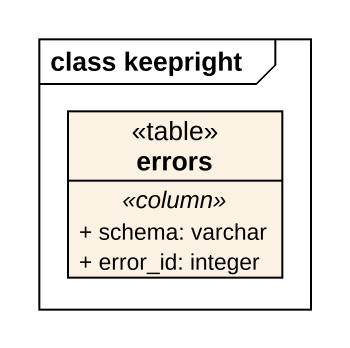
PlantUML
@startuml
mainframe class keepright
hide circle
hide empty members
skinparam classAttributeIconSize 0
class errors <<table>> {
  .. <<column>> ..
  + schema: varchar
  + error_id: integer
}
@enduml
